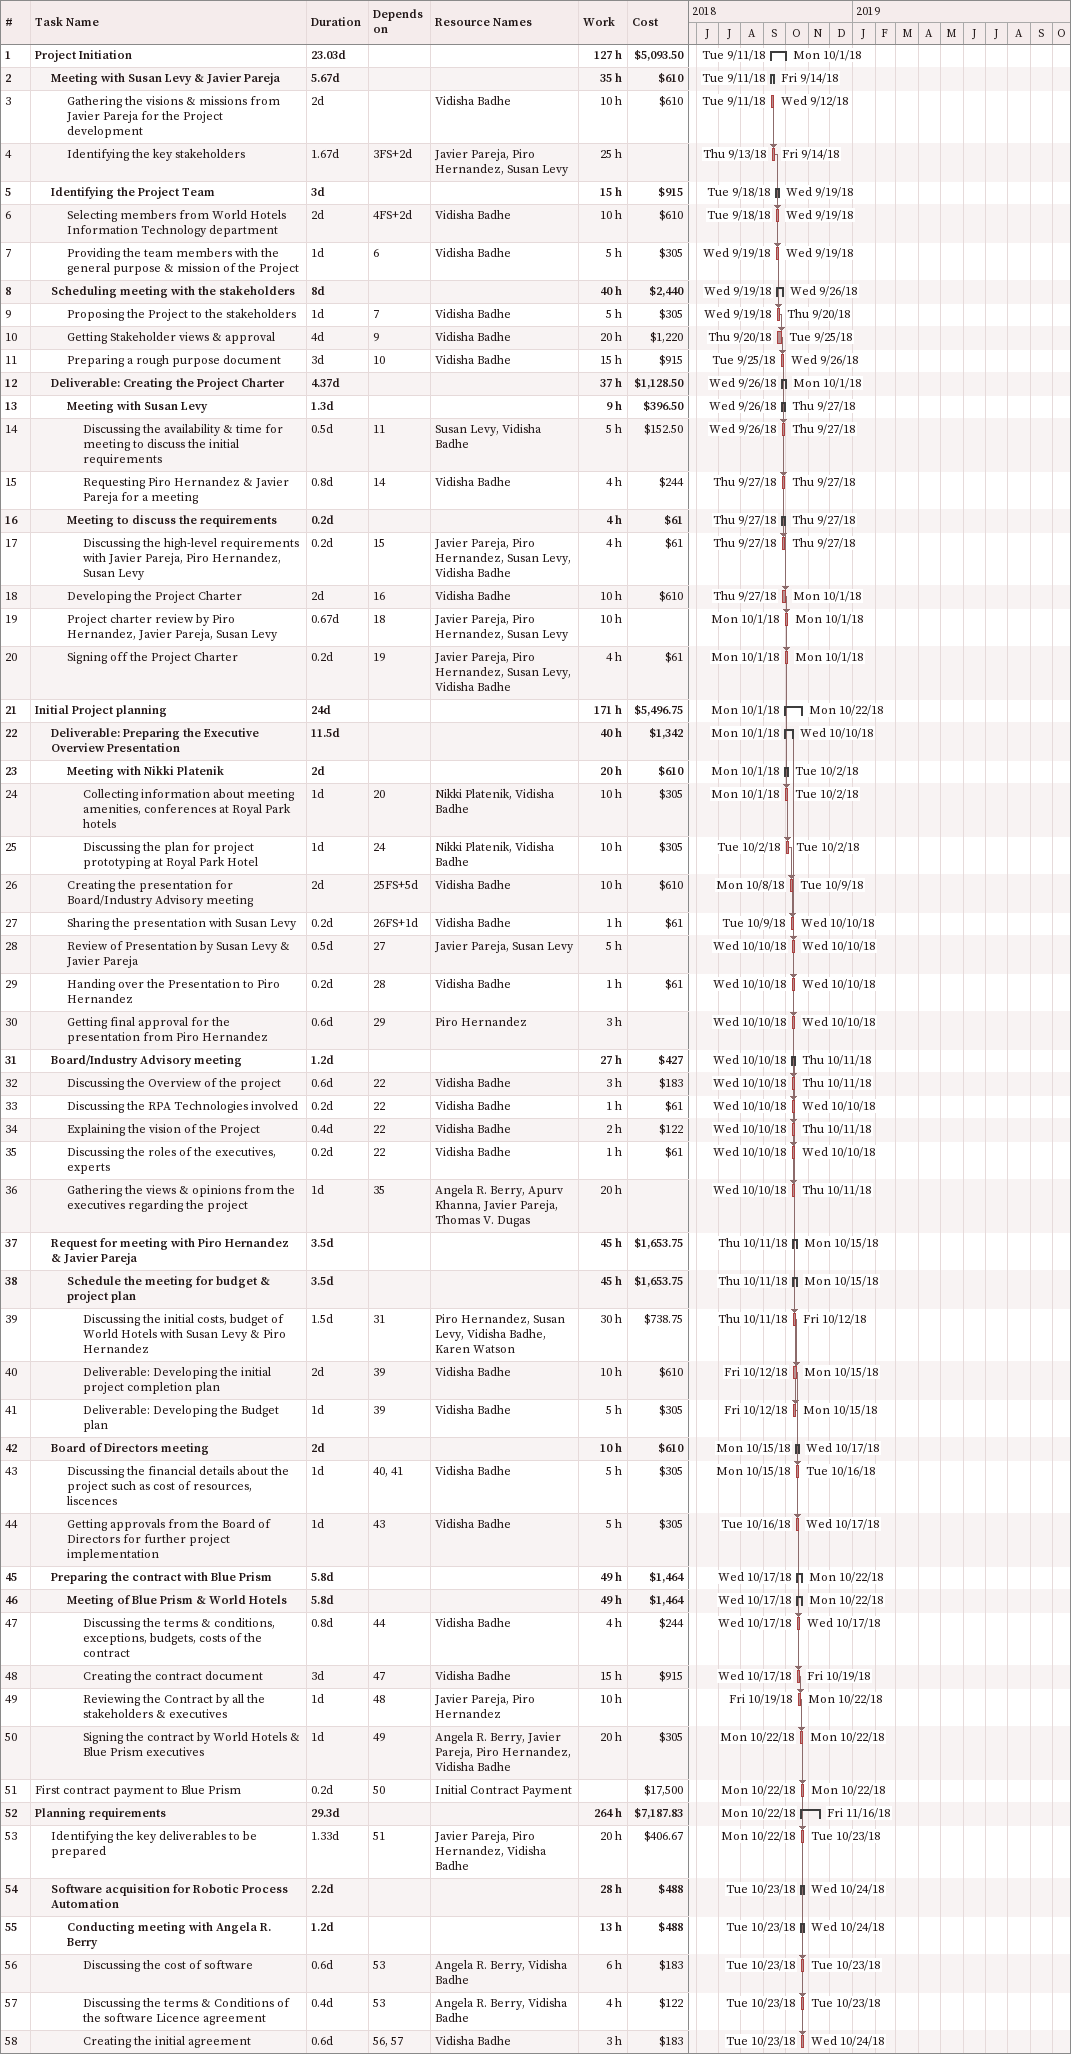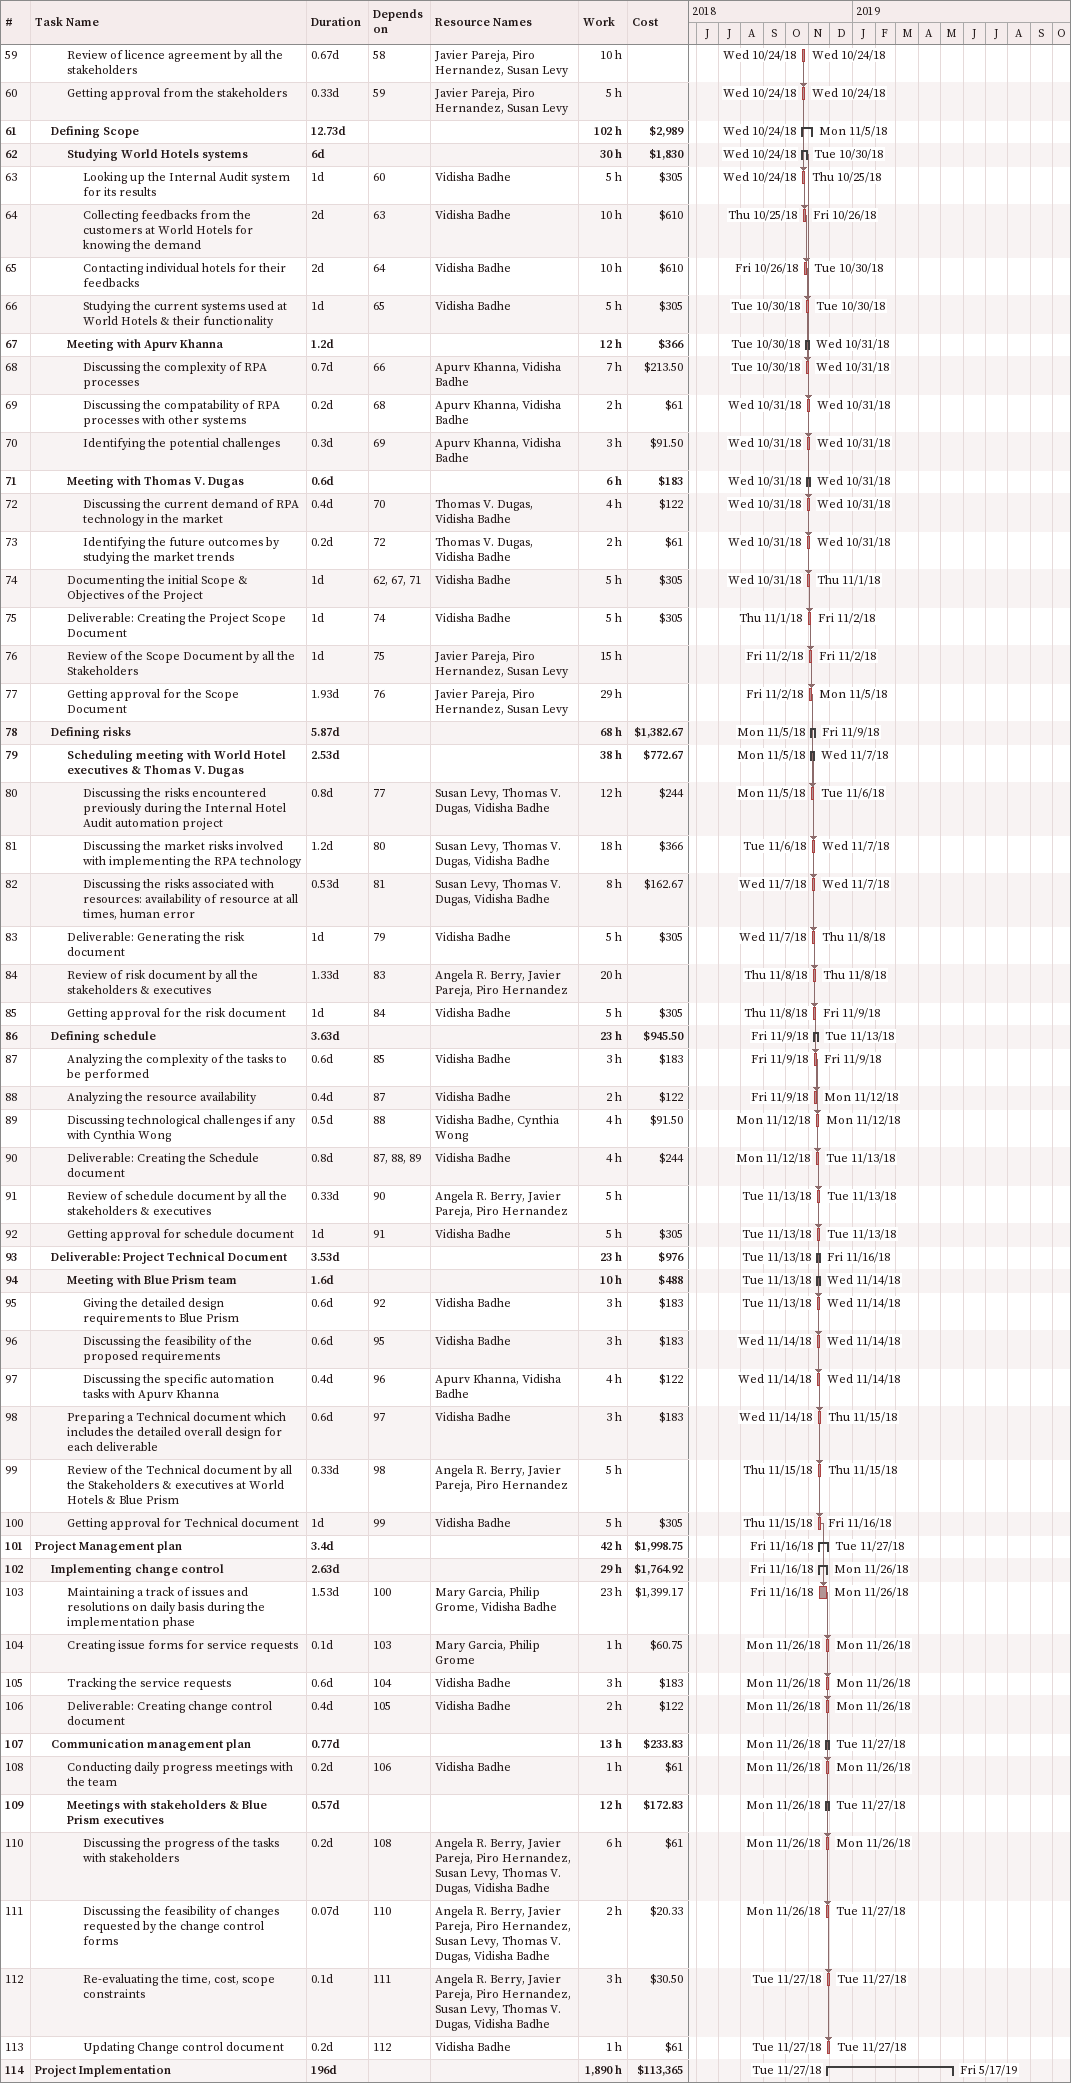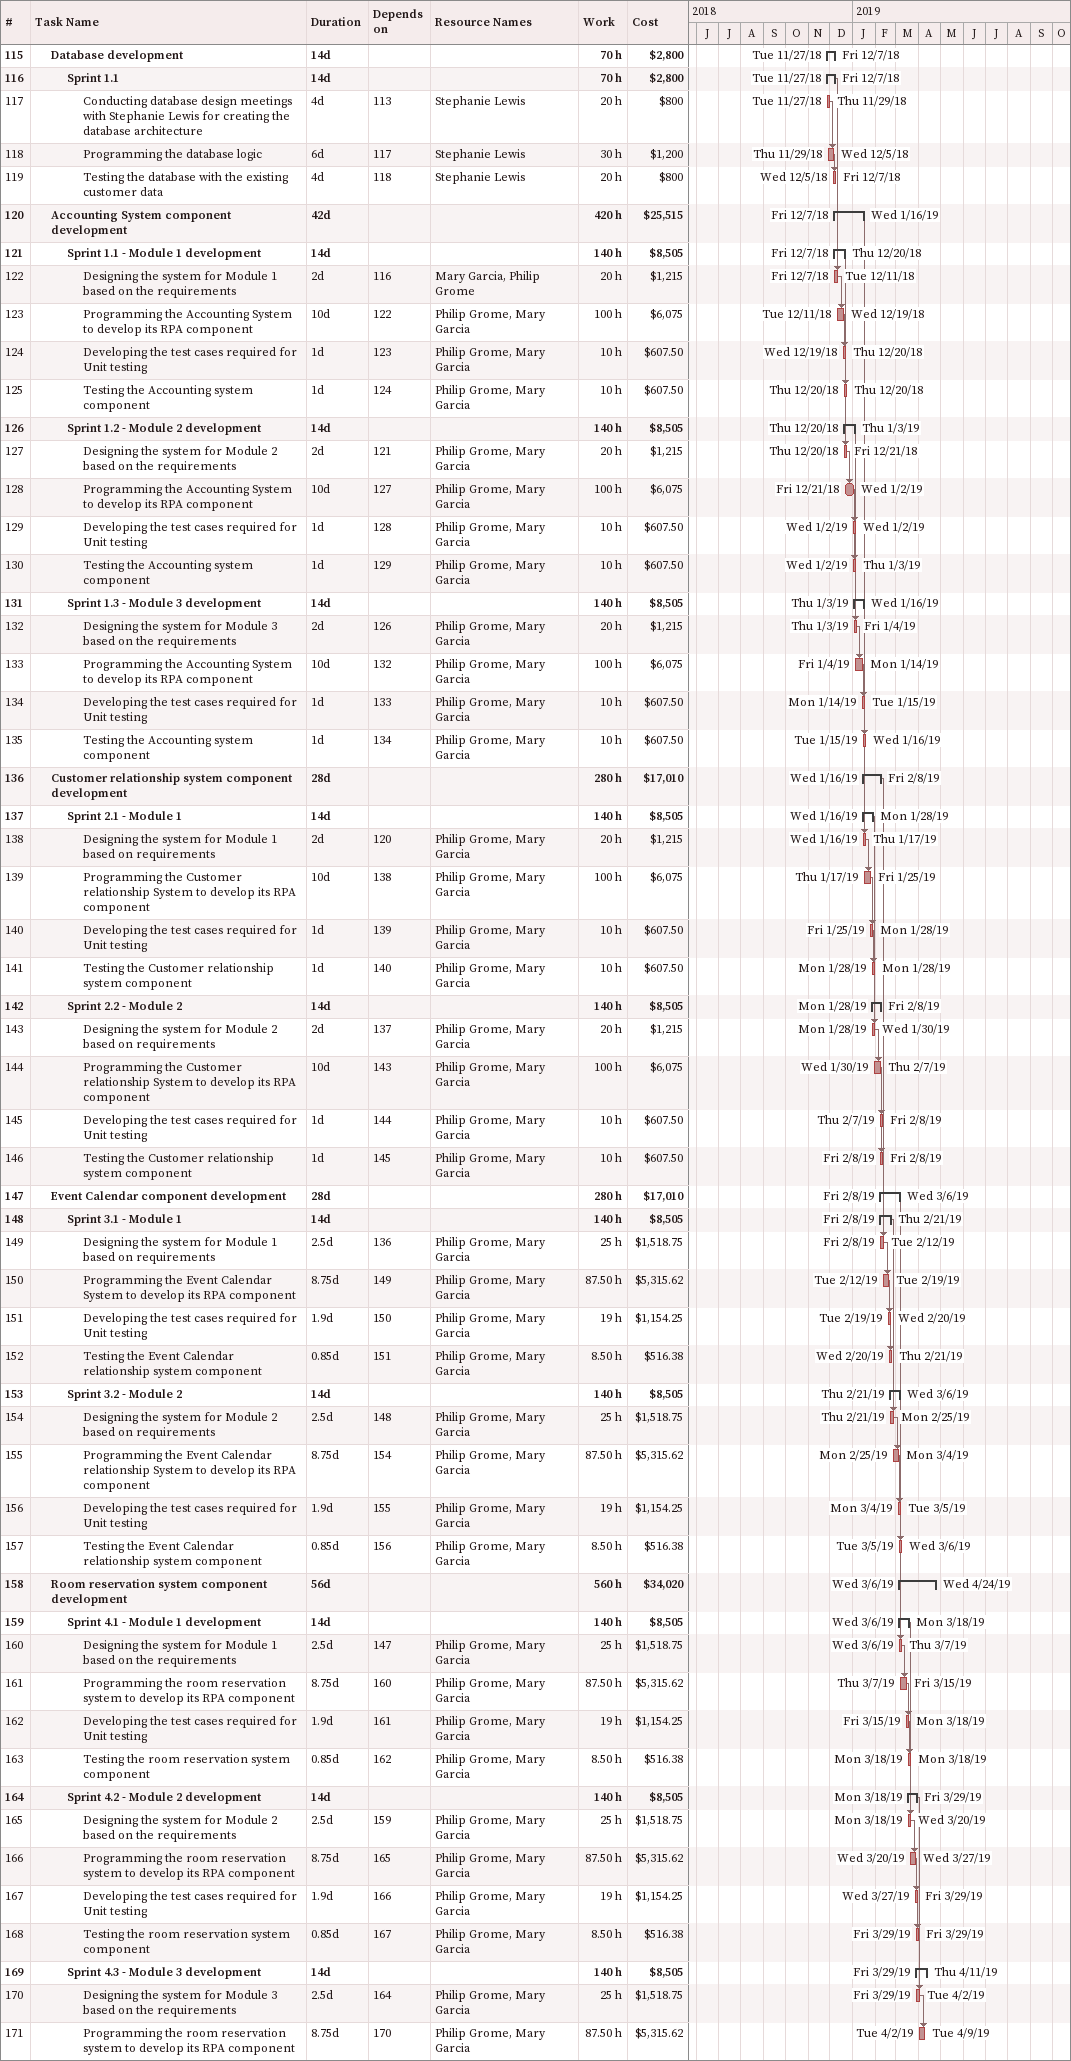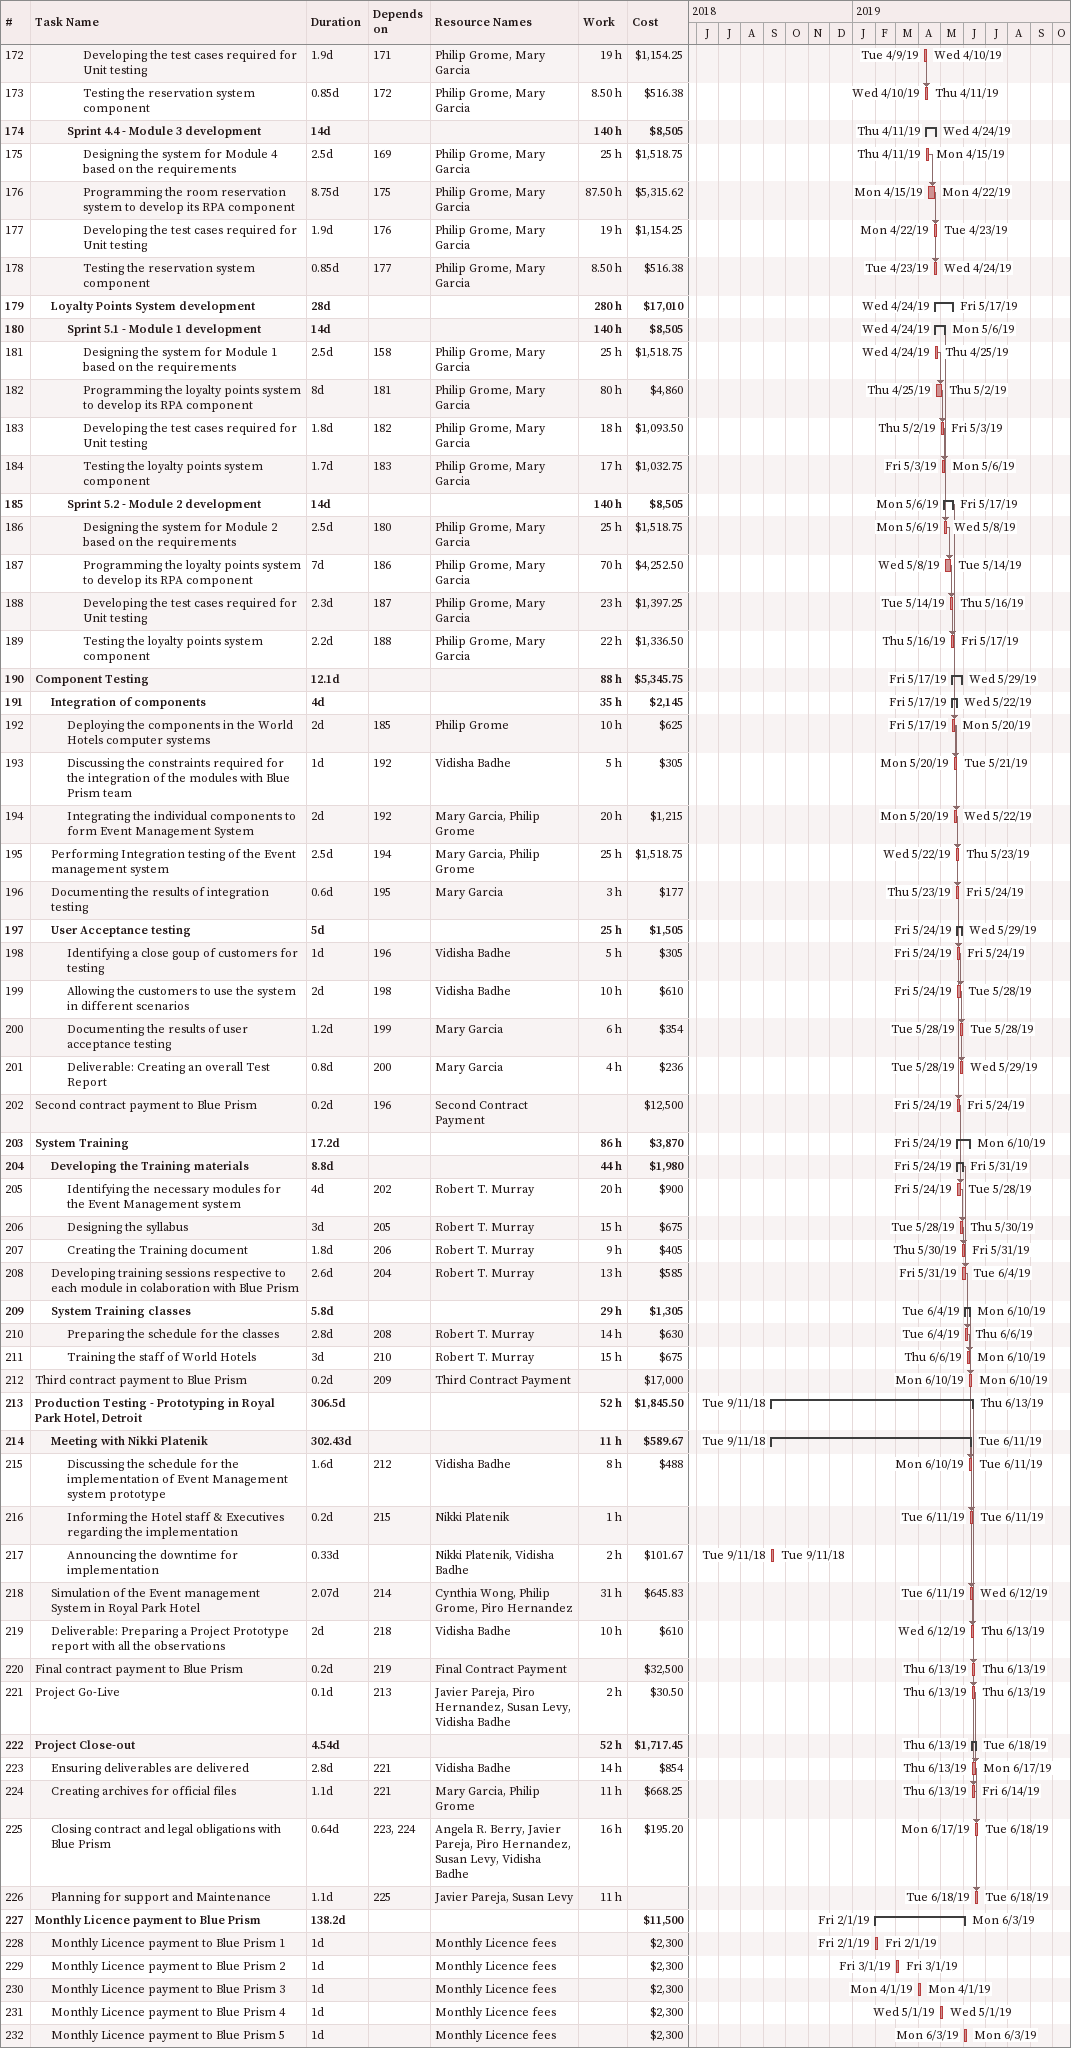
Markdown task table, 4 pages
| ID | Level | Task | Duration | Start | Finish | Predecessors | Resources | Work (h) | Cost ($) |
|---|---|---|---|---|---|---|---|---|---|
| 1 | 1 | **Project Initiation** | 23.03d | 2018-09-11 | 2018-10-01 |  |  | 127 | 5093.50 |
| 2 | 2 | **Meeting with Susan Levy & Javier Pareja** | 5.67d | 2018-09-11 | 2018-09-14 |  |  | 35 | 610 |
| 3 | 3 | Gathering the visions & missions from Javier Pareja for the Project development | 2d | 2018-09-11 | 2018-09-12 |  | Vidisha Badhe | 10 | 610 |
| 4 | 3 | Identifying the key stakeholders | 1.67d | 2018-09-13 | 2018-09-14 | 3FS+2d | Javier Pareja, Piro Hernandez, Susan Levy | 25 |  |
| 5 | 2 | **Identifying the Project Team** | 3d | 2018-09-18 | 2018-09-19 |  |  | 15 | 915 |
| 6 | 3 | Selecting members from World Hotels Information Technology department | 2d | 2018-09-18 | 2018-09-19 | 4FS+2d | Vidisha Badhe | 10 | 610 |
| 7 | 3 | Providing the team members with the general purpose & mission of the Project | 1d | 2018-09-19 | 2018-09-19 | 6 | Vidisha Badhe | 5 | 305 |
| 8 | 2 | **Scheduling meeting with the stakeholders** | 8d | 2018-09-19 | 2018-09-26 |  |  | 40 | 2440 |
| 9 | 3 | Proposing the Project to the stakeholders | 1d | 2018-09-19 | 2018-09-20 | 7 | Vidisha Badhe | 5 | 305 |
| 10 | 3 | Getting Stakeholder views & approval | 4d | 2018-09-20 | 2018-09-25 | 9 | Vidisha Badhe | 20 | 1220 |
| 11 | 3 | Preparing a rough purpose document | 3d | 2018-09-25 | 2018-09-26 | 10 | Vidisha Badhe | 15 | 915 |
| 12 | 2 | **Deliverable: Creating the Project Charter** | 4.37d | 2018-09-26 | 2018-10-01 |  |  | 37 | 1128.50 |
| 13 | 3 | **Meeting with Susan Levy** | 1.3d | 2018-09-26 | 2018-09-27 |  |  | 9 | 396.50 |
| 14 | 4 | Discussing the availability & time for meeting to discuss the initial requirements | 0.5d | 2018-09-26 | 2018-09-27 | 11 | Susan Levy, Vidisha Badhe | 5 | 152.50 |
| 15 | 4 | Requesting Piro Hernandez & Javier Pareja for a meeting | 0.8d | 2018-09-27 | 2018-09-27 | 14 | Vidisha Badhe | 4 | 244 |
| 16 | 3 | **Meeting to discuss the requirements** | 0.2d | 2018-09-27 | 2018-09-27 |  |  | 4 | 61 |
| 17 | 4 | Discussing the high-level requirements with Javier Pareja, Piro Hernandez, Susan Levy | 0.2d | 2018-09-27 | 2018-09-27 | 15 | Javier Pareja, Piro Hernandez, Susan Levy, Vidisha Badhe | 4 | 61 |
| 18 | 3 | Developing the Project Charter | 2d | 2018-09-27 | 2018-10-01 | 16 | Vidisha Badhe | 10 | 610 |
| 19 | 3 | Project charter review by Piro Hernandez, Javier Pareja, Susan Levy | 0.67d | 2018-10-01 | 2018-10-01 | 18 | Javier Pareja, Piro Hernandez, Susan Levy | 10 |  |
| 20 | 3 | Signing off the Project Charter | 0.2d | 2018-10-01 | 2018-10-01 | 19 | Javier Pareja, Piro Hernandez, Susan Levy, Vidisha Badhe | 4 | 61 |
| 21 | 1 | **Initial Project planning** | 24d | 2018-10-01 | 2018-10-22 |  |  | 171 | 5496.75 |
| 22 | 2 | **Deliverable: Preparing the Executive Overview Presentation** | 11.5d | 2018-10-01 | 2018-10-10 |  |  | 40 | 1342 |
| 23 | 3 | **Meeting with Nikki Platenik** | 2d | 2018-10-01 | 2018-10-02 |  |  | 20 | 610 |
| 24 | 4 | Collecting information about meeting amenities, conferences at Royal Park hotels | 1d | 2018-10-01 | 2018-10-02 | 20 | Nikki Platenik, Vidisha Badhe | 10 | 305 |
| 25 | 4 | Discussing the plan for project prototyping at Royal Park Hotel | 1d | 2018-10-02 | 2018-10-02 | 24 | Nikki Platenik, Vidisha Badhe | 10 | 305 |
| 26 | 3 | Creating the presentation for Board/Industry Advisory meeting | 2d | 2018-10-08 | 2018-10-09 | 25FS+5d | Vidisha Badhe | 10 | 610 |
| 27 | 3 | Sharing the presentation with Susan Levy | 0.2d | 2018-10-09 | 2018-10-10 | 26FS+1d | Vidisha Badhe | 1 | 61 |
| 28 | 3 | Review of Presentation by Susan Levy & Javier Pareja | 0.5d | 2018-10-10 | 2018-10-10 | 27 | Javier Pareja, Susan Levy | 5 |  |
| 29 | 3 | Handing over the Presentation to Piro Hernandez | 0.2d | 2018-10-10 | 2018-10-10 | 28 | Vidisha Badhe | 1 | 61 |
| 30 | 3 | Getting final approval for the presentation from Piro Hernandez | 0.6d | 2018-10-10 | 2018-10-10 | 29 | Piro Hernandez | 3 |  |
| 31 | 2 | **Board/Industry Advisory meeting** | 1.2d | 2018-10-10 | 2018-10-11 |  |  | 27 | 427 |
| 32 | 3 | Discussing the Overview of the project | 0.6d | 2018-10-10 | 2018-10-11 | 22 | Vidisha Badhe | 3 | 183 |
| 33 | 3 | Discussing the RPA Technologies involved | 0.2d | 2018-10-10 | 2018-10-10 | 22 | Vidisha Badhe | 1 | 61 |
| 34 | 3 | Explaining the vision of the Project | 0.4d | 2018-10-10 | 2018-10-11 | 22 | Vidisha Badhe | 2 | 122 |
| 35 | 3 | Discussing the roles of the executives, experts | 0.2d | 2018-10-10 | 2018-10-10 | 22 | Vidisha Badhe | 1 | 61 |
| 36 | 3 | Gathering the views & opinions from the executives regarding the project | 1d | 2018-10-10 | 2018-10-11 | 35 | Angela R. Berry, Apurv Khanna, Javier Pareja, Thomas V. Dugas | 20 |  |
| 37 | 2 | **Request for meeting with Piro Hernandez & Javier Pareja** | 3.5d | 2018-10-11 | 2018-10-15 |  |  | 45 | 1653.75 |
| 38 | 3 | **Schedule the meeting for budget & project plan** | 3.5d | 2018-10-11 | 2018-10-15 |  |  | 45 | 1653.75 |
| 39 | 4 | Discussing the initial costs, budget of World Hotels with Susan Levy & Piro Hernandez | 1.5d | 2018-10-11 | 2018-10-12 | 31 | Piro Hernandez, Susan Levy, Vidisha Badhe, Karen Watson | 30 | 738.75 |
| 40 | 4 | Deliverable: Developing the initial project completion plan | 2d | 2018-10-12 | 2018-10-15 | 39 | Vidisha Badhe | 10 | 610 |
| 41 | 4 | Deliverable: Developing the Budget plan | 1d | 2018-10-12 | 2018-10-15 | 39 | Vidisha Badhe | 5 | 305 |
| 42 | 2 | **Board of Directors meeting** | 2d | 2018-10-15 | 2018-10-17 |  |  | 10 | 610 |
| 43 | 3 | Discussing the financial details about the project such as cost of resources, liscences | 1d | 2018-10-15 | 2018-10-16 | 40, 41 | Vidisha Badhe | 5 | 305 |
| 44 | 3 | Getting approvals from the Board of Directors for further project implementation | 1d | 2018-10-16 | 2018-10-17 | 43 | Vidisha Badhe | 5 | 305 |
| 45 | 2 | **Preparing the contract with Blue Prism** | 5.8d | 2018-10-17 | 2018-10-22 |  |  | 49 | 1464 |
| 46 | 3 | **Meeting of Blue Prism & World Hotels** | 5.8d | 2018-10-17 | 2018-10-22 |  |  | 49 | 1464 |
| 47 | 4 | Discussing the terms & conditions, exceptions, budgets, costs of the contract | 0.8d | 2018-10-17 | 2018-10-17 | 44 | Vidisha Badhe | 4 | 244 |
| 48 | 4 | Creating the contract document | 3d | 2018-10-17 | 2018-10-19 | 47 | Vidisha Badhe | 15 | 915 |
| 49 | 4 | Reviewing the Contract by all the stakeholders & executives | 1d | 2018-10-19 | 2018-10-22 | 48 | Javier Pareja, Piro Hernandez | 10 |  |
| 50 | 4 | Signing the contract by World Hotels & Blue Prism executives | 1d | 2018-10-22 | 2018-10-22 | 49 | Angela R. Berry, Javier Pareja, Piro Hernandez, Vidisha Badhe | 20 | 305 |
| 51 | 1 | First contract payment to Blue Prism | 0.2d | 2018-10-22 | 2018-10-22 | 50 | Initial Contract Payment |  | 17500 |
| 52 | 1 | **Planning requirements** | 29.3d | 2018-10-22 | 2018-11-16 |  |  | 264 | 7187.83 |
| 53 | 2 | Identifying the key deliverables to be prepared | 1.33d | 2018-10-22 | 2018-10-23 | 51 | Javier Pareja, Piro Hernandez, Vidisha Badhe | 20 | 406.67 |
| 54 | 2 | **Software acquisition for Robotic Process Automation** | 2.2d | 2018-10-23 | 2018-10-24 |  |  | 28 | 488 |
| 55 | 3 | **Conducting meeting with Angela R. Berry** | 1.2d | 2018-10-23 | 2018-10-24 |  |  | 13 | 488 |
| 56 | 4 | Discussing the cost of software | 0.6d | 2018-10-23 | 2018-10-23 | 53 | Angela R. Berry, Vidisha Badhe | 6 | 183 |
| 57 | 4 | Discussing the terms & Conditions of the software Licence agreement | 0.4d | 2018-10-23 | 2018-10-23 | 53 | Angela R. Berry, Vidisha Badhe | 4 | 122 |
| 58 | 4 | Creating the initial agreement | 0.6d | 2018-10-23 | 2018-10-24 | 56, 57 | Vidisha Badhe | 3 | 183 |
| 59 | 3 | Review of licence agreement by all the stakeholders | 0.67d | 2018-10-24 | 2018-10-24 | 58 | Javier Pareja, Piro Hernandez, Susan Levy | 10 |  |
| 60 | 3 | Getting approval from the stakeholders | 0.33d | 2018-10-24 | 2018-10-24 | 59 | Javier Pareja, Piro Hernandez, Susan Levy | 5 |  |
| 61 | 2 | **Defining Scope** | 12.73d | 2018-10-24 | 2018-11-05 |  |  | 102 | 2989 |
| 62 | 3 | **Studying World Hotels systems** | 6d | 2018-10-24 | 2018-10-30 |  |  | 30 | 1830 |
| 63 | 4 | Looking up the Internal Audit system for its results | 1d | 2018-10-24 | 2018-10-25 | 60 | Vidisha Badhe | 5 | 305 |
| 64 | 4 | Collecting feedbacks from the customers at World Hotels for knowing the demand | 2d | 2018-10-25 | 2018-10-26 | 63 | Vidisha Badhe | 10 | 610 |
| 65 | 4 | Contacting individual hotels for their feedbacks | 2d | 2018-10-26 | 2018-10-30 | 64 | Vidisha Badhe | 10 | 610 |
| 66 | 4 | Studying the current systems used at World Hotels & their functionality | 1d | 2018-10-30 | 2018-10-30 | 65 | Vidisha Badhe | 5 | 305 |
| 67 | 3 | **Meeting with Apurv Khanna** | 1.2d | 2018-10-30 | 2018-10-31 |  |  | 12 | 366 |
| 68 | 4 | Discussing the complexity of RPA processes | 0.7d | 2018-10-30 | 2018-10-31 | 66 | Apurv Khanna, Vidisha Badhe | 7 | 213.50 |
| 69 | 4 | Discussing the compatability of RPA processes with other systems | 0.2d | 2018-10-31 | 2018-10-31 | 68 | Apurv Khanna, Vidisha Badhe | 2 | 61 |
| 70 | 4 | Identifying the potential challenges | 0.3d | 2018-10-31 | 2018-10-31 | 69 | Apurv Khanna, Vidisha Badhe | 3 | 91.50 |
| 71 | 3 | **Meeting with Thomas V. Dugas** | 0.6d | 2018-10-31 | 2018-10-31 |  |  | 6 | 183 |
| 72 | 4 | Discussing the current demand of RPA technology in the market | 0.4d | 2018-10-31 | 2018-10-31 | 70 | Thomas V. Dugas, Vidisha Badhe | 4 | 122 |
| 73 | 4 | Identifying the future outcomes by studying the market trends | 0.2d | 2018-10-31 | 2018-10-31 | 72 | Thomas V. Dugas, Vidisha Badhe | 2 | 61 |
| 74 | 3 | Documenting the initial Scope & Objectives of the Project | 1d | 2018-10-31 | 2018-11-01 | 62, 67, 71 | Vidisha Badhe | 5 | 305 |
| 75 | 3 | Deliverable: Creating the Project Scope Document | 1d | 2018-11-01 | 2018-11-02 | 74 | Vidisha Badhe | 5 | 305 |
| 76 | 3 | Review of the Scope Document by all the Stakeholders | 1d | 2018-11-02 | 2018-11-02 | 75 | Javier Pareja, Piro Hernandez, Susan Levy | 15 |  |
| 77 | 3 | Getting approval for the Scope Document | 1.93d | 2018-11-02 | 2018-11-05 | 76 | Javier Pareja, Piro Hernandez, Susan Levy | 29 |  |
| 78 | 2 | **Defining risks** | 5.87d | 2018-11-05 | 2018-11-09 |  |  | 68 | 1382.67 |
| 79 | 3 | **Scheduling meeting with World Hotel executives & Thomas V. Dugas** | 2.53d | 2018-11-05 | 2018-11-07 |  |  | 38 | 772.67 |
| 80 | 4 | Discussing the risks encountered previously during the Internal Hotel Audit automation project | 0.8d | 2018-11-05 | 2018-11-06 | 77 | Susan Levy, Thomas V. Dugas, Vidisha Badhe | 12 | 244 |
| 81 | 4 | Discussing the market risks involved with implementing the RPA technology | 1.2d | 2018-11-06 | 2018-11-07 | 80 | Susan Levy, Thomas V. Dugas, Vidisha Badhe | 18 | 366 |
| 82 | 4 | Discussing the risks associated with resources: availability of resource at all times, human error | 0.53d | 2018-11-07 | 2018-11-07 | 81 | Susan Levy, Thomas V. Dugas, Vidisha Badhe | 8 | 162.67 |
| 83 | 3 | Deliverable: Generating the risk document | 1d | 2018-11-07 | 2018-11-08 | 79 | Vidisha Badhe | 5 | 305 |
| 84 | 3 | Review of risk document by all the stakeholders & executives | 1.33d | 2018-11-08 | 2018-11-08 | 83 | Angela R. Berry, Javier Pareja, Piro Hernandez | 20 |  |
| 85 | 3 | Getting approval for the risk document | 1d | 2018-11-08 | 2018-11-09 | 84 | Vidisha Badhe | 5 | 305 |
| 86 | 2 | **Defining schedule** | 3.63d | 2018-11-09 | 2018-11-13 |  |  | 23 | 945.50 |
| 87 | 3 | Analyzing the complexity of the tasks to be performed | 0.6d | 2018-11-09 | 2018-11-09 | 85 | Vidisha Badhe | 3 | 183 |
| 88 | 3 | Analyzing the resource availability | 0.4d | 2018-11-09 | 2018-11-12 | 87 | Vidisha Badhe | 2 | 122 |
| 89 | 3 | Discussing technological challenges if any with Cynthia Wong | 0.5d | 2018-11-12 | 2018-11-12 | 88 | Vidisha Badhe, Cynthia Wong | 4 | 91.50 |
| 90 | 3 | Deliverable: Creating the Schedule document | 0.8d | 2018-11-12 | 2018-11-13 | 87, 88, 89 | Vidisha Badhe | 4 | 244 |
| 91 | 3 | Review of schedule document by all the stakeholders & executives | 0.33d | 2018-11-13 | 2018-11-13 | 90 | Angela R. Berry, Javier Pareja, Piro Hernandez | 5 |  |
| 92 | 3 | Getting approval for schedule document | 1d | 2018-11-13 | 2018-11-13 | 91 | Vidisha Badhe | 5 | 305 |
| 93 | 2 | **Deliverable: Project Technical Document** | 3.53d | 2018-11-13 | 2018-11-16 |  |  | 23 | 976 |
| 94 | 3 | **Meeting with Blue Prism team** | 1.6d | 2018-11-13 | 2018-11-14 |  |  | 10 | 488 |
| 95 | 4 | Giving the detailed design requirements to Blue Prism | 0.6d | 2018-11-13 | 2018-11-14 | 92 | Vidisha Badhe | 3 | 183 |
| 96 | 4 | Discussing the feasibility of the proposed requirements | 0.6d | 2018-11-14 | 2018-11-14 | 95 | Vidisha Badhe | 3 | 183 |
| 97 | 4 | Discussing the specific automation tasks with Apurv Khanna | 0.4d | 2018-11-14 | 2018-11-14 | 96 | Apurv Khanna, Vidisha Badhe | 4 | 122 |
| 98 | 3 | Preparing a Technical document which includes the detailed overall design for each deliverable | 0.6d | 2018-11-14 | 2018-11-15 | 97 | Vidisha Badhe | 3 | 183 |
| 99 | 3 | Review of the Technical document by all the Stakeholders & executives at World Hotels & Blue Prism | 0.33d | 2018-11-15 | 2018-11-15 | 98 | Angela R. Berry, Javier Pareja, Piro Hernandez | 5 |  |
| 100 | 3 | Getting approval for Technical document | 1d | 2018-11-15 | 2018-11-16 | 99 | Vidisha Badhe | 5 | 305 |
| 101 | 1 | **Project Management plan** | 3.4d | 2018-11-16 | 2018-11-27 |  |  | 42 | 1998.75 |
| 102 | 2 | **Implementing change control** | 2.63d | 2018-11-16 | 2018-11-26 |  |  | 29 | 1764.92 |
| 103 | 3 | Maintaining a track of issues and resolutions on daily basis during the implementation phase | 1.53d | 2018-11-16 | 2018-11-26 | 100 | Mary Garcia, Philip Grome, Vidisha Badhe | 23 | 1399.17 |
| 104 | 3 | Creating issue forms for service requests | 0.1d | 2018-11-26 | 2018-11-26 | 103 | Mary Garcia, Philip Grome | 1 | 60.75 |
| 105 | 3 | Tracking the service requests | 0.6d | 2018-11-26 | 2018-11-26 | 104 | Vidisha Badhe | 3 | 183 |
| 106 | 3 | Deliverable: Creating change control document | 0.4d | 2018-11-26 | 2018-11-26 | 105 | Vidisha Badhe | 2 | 122 |
| 107 | 2 | **Communication management plan** | 0.77d | 2018-11-26 | 2018-11-27 |  |  | 13 | 233.83 |
| 108 | 3 | Conducting daily progress meetings with the team | 0.2d | 2018-11-26 | 2018-11-26 | 106 | Vidisha Badhe | 1 | 61 |
| 109 | 3 | **Meetings with stakeholders & Blue Prism executives** | 0.57d | 2018-11-26 | 2018-11-27 |  |  | 12 | 172.83 |
| 110 | 4 | Discussing the progress of the tasks with stakeholders | 0.2d | 2018-11-26 | 2018-11-26 | 108 | Angela R. Berry, Javier Pareja, Piro Hernandez, Susan Levy, Thomas V. Dugas, Vidisha Badhe | 6 | 61 |
| 111 | 4 | Discussing the feasibility of changes requested by the change control forms | 0.07d | 2018-11-26 | 2018-11-27 | 110 | Angela R. Berry, Javier Pareja, Piro Hernandez, Susan Levy, Thomas V. Dugas, Vidisha Badhe | 2 | 20.33 |
| 112 | 4 | Re-evaluating the time, cost, scope constraints | 0.1d | 2018-11-27 | 2018-11-27 | 111 | Angela R. Berry, Javier Pareja, Piro Hernandez, Susan Levy, Thomas V. Dugas, Vidisha Badhe | 3 | 30.50 |
| 113 | 4 | Updating Change control document | 0.2d | 2018-11-27 | 2018-11-27 | 112 | Vidisha Badhe | 1 | 61 |
| 114 | 1 | **Project Implementation** | 196d | 2018-11-27 | 2019-05-17 |  |  | 1890 | 113365 |
| 115 | 2 | **Database development** | 14d | 2018-11-27 | 2018-12-07 |  |  | 70 | 2800 |
| 116 | 3 | **Sprint 1.1** | 14d | 2018-11-27 | 2018-12-07 |  |  | 70 | 2800 |
| 117 | 4 | Conducting database design meetings with Stephanie Lewis for creating the database architecture | 4d | 2018-11-27 | 2018-11-29 | 113 | Stephanie Lewis | 20 | 800 |
| 118 | 4 | Programming the database logic | 6d | 2018-11-29 | 2018-12-05 | 117 | Stephanie Lewis | 30 | 1200 |
| 119 | 4 | Testing the database with the existing customer data | 4d | 2018-12-05 | 2018-12-07 | 118 | Stephanie Lewis | 20 | 800 |
| 120 | 2 | **Accounting System component development** | 42d | 2018-12-07 | 2019-01-16 |  |  | 420 | 25515 |
| 121 | 3 | **Sprint 1.1 - Module 1 development** | 14d | 2018-12-07 | 2018-12-20 |  |  | 140 | 8505 |
| 122 | 4 | Designing the system for Module 1 based on the requirements | 2d | 2018-12-07 | 2018-12-11 | 116 | Mary Garcia, Philip Grome | 20 | 1215 |
| 123 | 4 | Programming the Accounting System to develop its RPA component | 10d | 2018-12-11 | 2018-12-19 | 122 | Philip Grome, Mary Garcia | 100 | 6075 |
| 124 | 4 | Developing the test cases required for Unit testing | 1d | 2018-12-19 | 2018-12-20 | 123 | Philip Grome, Mary Garcia | 10 | 607.50 |
| 125 | 4 | Testing the Accounting system component | 1d | 2018-12-20 | 2018-12-20 | 124 | Philip Grome, Mary Garcia | 10 | 607.50 |
| 126 | 3 | **Sprint 1.2 - Module 2 development** | 14d | 2018-12-20 | 2019-01-03 |  |  | 140 | 8505 |
| 127 | 4 | Designing the system for Module 2 based on the requirements | 2d | 2018-12-20 | 2018-12-21 | 121 | Philip Grome, Mary Garcia | 20 | 1215 |
| 128 | 4 | Programming the Accounting System to develop its RPA component | 10d | 2018-12-21 | 2019-01-02 | 127 | Philip Grome, Mary Garcia | 100 | 6075 |
| 129 | 4 | Developing the test cases required for Unit testing | 1d | 2019-01-02 | 2019-01-02 | 128 | Philip Grome, Mary Garcia | 10 | 607.50 |
| 130 | 4 | Testing the Accounting system component | 1d | 2019-01-02 | 2019-01-03 | 129 | Philip Grome, Mary Garcia | 10 | 607.50 |
| 131 | 3 | **Sprint 1.3 - Module 3 development** | 14d | 2019-01-03 | 2019-01-16 |  |  | 140 | 8505 |
| 132 | 4 | Designing the system for Module 3 based on the requirements | 2d | 2019-01-03 | 2019-01-04 | 126 | Philip Grome, Mary Garcia | 20 | 1215 |
| 133 | 4 | Programming the Accounting System to develop its RPA component | 10d | 2019-01-04 | 2019-01-14 | 132 | Philip Grome, Mary Garcia | 100 | 6075 |
| 134 | 4 | Developing the test cases required for Unit testing | 1d | 2019-01-14 | 2019-01-15 | 133 | Philip Grome, Mary Garcia | 10 | 607.50 |
| 135 | 4 | Testing the Accounting system component | 1d | 2019-01-15 | 2019-01-16 | 134 | Philip Grome, Mary Garcia | 10 | 607.50 |
| 136 | 2 | **Customer relationship system component development** | 28d | 2019-01-16 | 2019-02-08 |  |  | 280 | 17010 |
| 137 | 3 | **Sprint 2.1 - Module 1** | 14d | 2019-01-16 | 2019-01-28 |  |  | 140 | 8505 |
| 138 | 4 | Designing the system for Module 1 based on requirements | 2d | 2019-01-16 | 2019-01-17 | 120 | Philip Grome, Mary Garcia | 20 | 1215 |
| 139 | 4 | Programming the Customer relationship System to develop its RPA component | 10d | 2019-01-17 | 2019-01-25 | 138 | Philip Grome, Mary Garcia | 100 | 6075 |
| 140 | 4 | Developing the test cases required for Unit testing | 1d | 2019-01-25 | 2019-01-28 | 139 | Philip Grome, Mary Garcia | 10 | 607.50 |
| 141 | 4 | Testing the Customer relationship system component | 1d | 2019-01-28 | 2019-01-28 | 140 | Philip Grome, Mary Garcia | 10 | 607.50 |
| 142 | 3 | **Sprint 2.2 - Module 2** | 14d | 2019-01-28 | 2019-02-08 |  |  | 140 | 8505 |
| 143 | 4 | Designing the system for Module 2 based on requirements | 2d | 2019-01-28 | 2019-01-30 | 137 | Philip Grome, Mary Garcia | 20 | 1215 |
| 144 | 4 | Programming the Customer relationship System to develop its RPA component | 10d | 2019-01-30 | 2019-02-07 | 143 | Philip Grome, Mary Garcia | 100 | 6075 |
| 145 | 4 | Developing the test cases required for Unit testing | 1d | 2019-02-07 | 2019-02-08 | 144 | Philip Grome, Mary Garcia | 10 | 607.50 |
| 146 | 4 | Testing the Customer relationship system component | 1d | 2019-02-08 | 2019-02-08 | 145 | Philip Grome, Mary Garcia | 10 | 607.50 |
| 147 | 2 | **Event Calendar component development** | 28d | 2019-02-08 | 2019-03-06 |  |  | 280 | 17010 |
| 148 | 3 | **Sprint 3.1 - Module 1** | 14d | 2019-02-08 | 2019-02-21 |  |  | 140 | 8505 |
| 149 | 4 | Designing the system for Module 1 based on requirements | 2.5d | 2019-02-08 | 2019-02-12 | 136 | Philip Grome, Mary Garcia | 25 | 1518.75 |
| 150 | 4 | Programming the Event Calendar System to develop its RPA component | 8.75d | 2019-02-12 | 2019-02-19 | 149 | Philip Grome, Mary Garcia | 87.50 | 5315.62 |
| 151 | 4 | Developing the test cases required for Unit testing | 1.9d | 2019-02-19 | 2019-02-20 | 150 | Philip Grome, Mary Garcia | 19 | 1154.25 |
| 152 | 4 | Testing the Event Calendar relationship system component | 0.85d | 2019-02-20 | 2019-02-21 | 151 | Philip Grome, Mary Garcia | 8.50 | 516.38 |
| 153 | 3 | **Sprint 3.2 - Module 2** | 14d | 2019-02-21 | 2019-03-06 |  |  | 140 | 8505 |
| 154 | 4 | Designing the system for Module 2 based on requirements | 2.5d | 2019-02-21 | 2019-02-25 | 148 | Philip Grome, Mary Garcia | 25 | 1518.75 |
| 155 | 4 | Programming the Event Calendar relationship System to develop its RPA component | 8.75d | 2019-02-25 | 2019-03-04 | 154 | Philip Grome, Mary Garcia | 87.50 | 5315.62 |
| 156 | 4 | Developing the test cases required for Unit testing | 1.9d | 2019-03-04 | 2019-03-05 | 155 | Philip Grome, Mary Garcia | 19 | 1154.25 |
| 157 | 4 | Testing the Event Calendar relationship system component | 0.85d | 2019-03-05 | 2019-03-06 | 156 | Philip Grome, Mary Garcia | 8.50 | 516.38 |
| 158 | 2 | **Room reservation system component development** | 56d | 2019-03-06 | 2019-04-24 |  |  | 560 | 34020 |
| 159 | 3 | **Sprint 4.1 - Module 1 development** | 14d | 2019-03-06 | 2019-03-18 |  |  | 140 | 8505 |
| 160 | 4 | Designing the system for Module 1 based on the requirements | 2.5d | 2019-03-06 | 2019-03-07 | 147 | Philip Grome, Mary Garcia | 25 | 1518.75 |
| 161 | 4 | Programming the room reservation system to develop its RPA component | 8.75d | 2019-03-07 | 2019-03-15 | 160 | Philip Grome, Mary Garcia | 87.50 | 5315.62 |
| 162 | 4 | Developing the test cases required for Unit testing | 1.9d | 2019-03-15 | 2019-03-18 | 161 | Philip Grome, Mary Garcia | 19 | 1154.25 |
| 163 | 4 | Testing the room reservation system component | 0.85d | 2019-03-18 | 2019-03-18 | 162 | Philip Grome, Mary Garcia | 8.50 | 516.38 |
| 164 | 3 | **Sprint 4.2 - Module 2 development** | 14d | 2019-03-18 | 2019-03-29 |  |  | 140 | 8505 |
| 165 | 4 | Designing the system for Module 2 based on the requirements | 2.5d | 2019-03-18 | 2019-03-20 | 159 | Philip Grome, Mary Garcia | 25 | 1518.75 |
| 166 | 4 | Programming the room reservation system to develop its RPA component | 8.75d | 2019-03-20 | 2019-03-27 | 165 | Philip Grome, Mary Garcia | 87.50 | 5315.62 |
| 167 | 4 | Developing the test cases required for Unit testing | 1.9d | 2019-03-27 | 2019-03-29 | 166 | Philip Grome, Mary Garcia | 19 | 1154.25 |
| 168 | 4 | Testing the room reservation system component | 0.85d | 2019-03-29 | 2019-03-29 | 167 | Philip Grome, Mary Garcia | 8.50 | 516.38 |
| 169 | 3 | **Sprint 4.3 - Module 3 development** | 14d | 2019-03-29 | 2019-04-11 |  |  | 140 | 8505 |
| 170 | 4 | Designing the system for Module 3 based on the requirements | 2.5d | 2019-03-29 | 2019-04-02 | 164 | Philip Grome, Mary Garcia | 25 | 1518.75 |
| 171 | 4 | Programming the room reservation system to develop its RPA component | 8.75d | 2019-04-02 | 2019-04-09 | 170 | Philip Grome, Mary Garcia | 87.50 | 5315.62 |
| 172 | 4 | Developing the test cases required for Unit testing | 1.9d | 2019-04-09 | 2019-04-10 | 171 | Philip Grome, Mary Garcia | 19 | 1154.25 |
| 173 | 4 | Testing the reservation system component | 0.85d | 2019-04-10 | 2019-04-11 | 172 | Philip Grome, Mary Garcia | 8.50 | 516.38 |
| 174 | 3 | **Sprint 4.4 - Module 3 development** | 14d | 2019-04-11 | 2019-04-24 |  |  | 140 | 8505 |
| 175 | 4 | Designing the system for Module 4 based on the requirements | 2.5d | 2019-04-11 | 2019-04-15 | 169 | Philip Grome, Mary Garcia | 25 | 1518.75 |
| 176 | 4 | Programming the room reservation system to develop its RPA component | 8.75d | 2019-04-15 | 2019-04-22 | 175 | Philip Grome, Mary Garcia | 87.50 | 5315.62 |
| 177 | 4 | Developing the test cases required for Unit testing | 1.9d | 2019-04-22 | 2019-04-23 | 176 | Philip Grome, Mary Garcia | 19 | 1154.25 |
| 178 | 4 | Testing the reservation system component | 0.85d | 2019-04-23 | 2019-04-24 | 177 | Philip Grome, Mary Garcia | 8.50 | 516.38 |
| 179 | 2 | **Loyalty Points System development** | 28d | 2019-04-24 | 2019-05-17 |  |  | 280 | 17010 |
| 180 | 3 | **Sprint 5.1 - Module 1 development** | 14d | 2019-04-24 | 2019-05-06 |  |  | 140 | 8505 |
| 181 | 4 | Designing the system for Module 1 based on the requirements | 2.5d | 2019-04-24 | 2019-04-25 | 158 | Philip Grome, Mary Garcia | 25 | 1518.75 |
| 182 | 4 | Programming the loyalty points system to develop its RPA component | 8d | 2019-04-25 | 2019-05-02 | 181 | Philip Grome, Mary Garcia | 80 | 4860 |
| 183 | 4 | Developing the test cases required for Unit testing | 1.8d | 2019-05-02 | 2019-05-03 | 182 | Philip Grome, Mary Garcia | 18 | 1093.50 |
| 184 | 4 | Testing the loyalty points system component | 1.7d | 2019-05-03 | 2019-05-06 | 183 | Philip Grome, Mary Garcia | 17 | 1032.75 |
| 185 | 3 | **Sprint 5.2 - Module 2 development** | 14d | 2019-05-06 | 2019-05-17 |  |  | 140 | 8505 |
| 186 | 4 | Designing the system for Module 2 based on the requirements | 2.5d | 2019-05-06 | 2019-05-08 | 180 | Philip Grome, Mary Garcia | 25 | 1518.75 |
| 187 | 4 | Programming the loyalty points system to develop its RPA component | 7d | 2019-05-08 | 2019-05-14 | 186 | Philip Grome, Mary Garcia | 70 | 4252.50 |
| 188 | 4 | Developing the test cases required for Unit testing | 2.3d | 2019-05-14 | 2019-05-16 | 187 | Philip Grome, Mary Garcia | 23 | 1397.25 |
| 189 | 4 | Testing the loyalty points system component | 2.2d | 2019-05-16 | 2019-05-17 | 188 | Philip Grome, Mary Garcia | 22 | 1336.50 |
| 190 | 1 | **Component Testing** | 12.1d | 2019-05-17 | 2019-05-29 |  |  | 88 | 5345.75 |
| 191 | 2 | **Integration of components** | 4d | 2019-05-17 | 2019-05-22 |  |  | 35 | 2145 |
| 192 | 3 | Deploying the components in the World Hotels computer systems | 2d | 2019-05-17 | 2019-05-20 | 185 | Philip Grome | 10 | 625 |
| 193 | 3 | Discussing the constraints required for the integration of the modules with Blue Prism team | 1d | 2019-05-20 | 2019-05-21 | 192 | Vidisha Badhe | 5 | 305 |
| 194 | 3 | Integrating the individual components to form Event Management System | 2d | 2019-05-20 | 2019-05-22 | 192 | Mary Garcia, Philip Grome | 20 | 1215 |
| 195 | 2 | Performing Integration testing of the Event management system | 2.5d | 2019-05-22 | 2019-05-23 | 194 | Mary Garcia, Philip Grome | 25 | 1518.75 |
| 196 | 2 | Documenting the results of integration testing | 0.6d | 2019-05-23 | 2019-05-24 | 195 | Mary Garcia | 3 | 177 |
| 197 | 2 | **User Acceptance testing** | 5d | 2019-05-24 | 2019-05-29 |  |  | 25 | 1505 |
| 198 | 3 | Identifying a close goup of customers for testing | 1d | 2019-05-24 | 2019-05-24 | 196 | Vidisha Badhe | 5 | 305 |
| 199 | 3 | Allowing the customers to use the system in different scenarios | 2d | 2019-05-24 | 2019-05-28 | 198 | Vidisha Badhe | 10 | 610 |
| 200 | 3 | Documenting the results of user acceptance testing | 1.2d | 2019-05-28 | 2019-05-28 | 199 | Mary Garcia | 6 | 354 |
| 201 | 3 | Deliverable: Creating an overall Test Report | 0.8d | 2019-05-28 | 2019-05-29 | 200 | Mary Garcia | 4 | 236 |
| 202 | 1 | Second contract payment to Blue Prism | 0.2d | 2019-05-24 | 2019-05-24 | 196 | Second Contract Payment |  | 12500 |
| 203 | 1 | **System Training** | 17.2d | 2019-05-24 | 2019-06-10 |  |  | 86 | 3870 |
| 204 | 2 | **Developing the Training materials** | 8.8d | 2019-05-24 | 2019-05-31 |  |  | 44 | 1980 |
| 205 | 3 | Identifying the necessary modules for the Event Management system | 4d | 2019-05-24 | 2019-05-28 | 202 | Robert T. Murray | 20 | 900 |
| 206 | 3 | Designing the syllabus | 3d | 2019-05-28 | 2019-05-30 | 205 | Robert T. Murray | 15 | 675 |
| 207 | 3 | Creating the Training document | 1.8d | 2019-05-30 | 2019-05-31 | 206 | Robert T. Murray | 9 | 405 |
| 208 | 2 | Developing training sessions respective to each module in colaboration with Blue Prism | 2.6d | 2019-05-31 | 2019-06-04 | 204 | Robert T. Murray | 13 | 585 |
| 209 | 2 | **System Training classes** | 5.8d | 2019-06-04 | 2019-06-10 |  |  | 29 | 1305 |
| 210 | 3 | Preparing the schedule for the classes | 2.8d | 2019-06-04 | 2019-06-06 | 208 | Robert T. Murray | 14 | 630 |
| 211 | 3 | Training the staff of World Hotels | 3d | 2019-06-06 | 2019-06-10 | 210 | Robert T. Murray | 15 | 675 |
| 212 | 1 | Third contract payment to Blue Prism | 0.2d | 2019-06-10 | 2019-06-10 | 209 | Third Contract Payment |  | 17000 |
| 213 | 1 | **Production Testing - Prototyping in Royal Park Hotel, Detroit** | 306.5d | 2018-09-11 | 2019-06-13 |  |  | 52 | 1845.50 |
| 214 | 2 | **Meeting with Nikki Platenik** | 302.43d | 2018-09-11 | 2019-06-11 |  |  | 11 | 589.67 |
| 215 | 3 | Discussing the schedule for the implementation of Event Management system prototype | 1.6d | 2019-06-10 | 2019-06-11 | 212 | Vidisha Badhe | 8 | 488 |
| 216 | 3 | Informing the Hotel staff & Executives regarding the implementation | 0.2d | 2019-06-11 | 2019-06-11 | 215 | Nikki Platenik | 1 |  |
| 217 | 3 | Announcing the downtime for implementation | 0.33d | 2018-09-11 | 2018-09-11 |  | Nikki Platenik, Vidisha Badhe | 2 | 101.67 |
| 218 | 2 | Simulation of the Event management System in Royal Park Hotel | 2.07d | 2019-06-11 | 2019-06-12 | 214 | Cynthia Wong, Philip Grome, Piro Hernandez | 31 | 645.83 |
| 219 | 2 | Deliverable: Preparing a Project Prototype report with all the observations | 2d | 2019-06-12 | 2019-06-13 | 218 | Vidisha Badhe | 10 | 610 |
| 220 | 1 | Final contract payment to Blue Prism | 0.2d | 2019-06-13 | 2019-06-13 | 219 | Final Contract Payment |  | 32500 |
| 221 | 1 | Project Go-Live | 0.1d | 2019-06-13 | 2019-06-13 | 213 | Javier Pareja, Piro Hernandez, Susan Levy, Vidisha Badhe | 2 | 30.50 |
| 222 | 1 | **Project Close-out** | 4.54d | 2019-06-13 | 2019-06-18 |  |  | 52 | 1717.45 |
| 223 | 2 | Ensuring deliverables are delivered | 2.8d | 2019-06-13 | 2019-06-17 | 221 | Vidisha Badhe | 14 | 854 |
| 224 | 2 | Creating archives for official files | 1.1d | 2019-06-13 | 2019-06-14 | 221 | Mary Garcia, Philip Grome | 11 | 668.25 |
| 225 | 2 | Closing contract and legal obligations with Blue Prism | 0.64d | 2019-06-17 | 2019-06-18 | 223, 224 | Angela R. Berry, Javier Pareja, Piro Hernandez, Susan Levy, Vidisha Badhe | 16 | 195.20 |
| 226 | 2 | Planning for support and Maintenance | 1.1d | 2019-06-18 | 2019-06-18 | 225 | Javier Pareja, Susan Levy | 11 |  |
| 227 | 1 | **Monthly Licence payment to Blue Prism** | 138.2d | 2019-02-01 | 2019-06-03 |  |  |  | 11500 |
| 228 | 2 | Monthly Licence payment to Blue Prism 1 | 1d | 2019-02-01 | 2019-02-01 |  | Monthly Licence fees |  | 2300 |
| 229 | 2 | Monthly Licence payment to Blue Prism 2 | 1d | 2019-03-01 | 2019-03-01 |  | Monthly Licence fees |  | 2300 |
| 230 | 2 | Monthly Licence payment to Blue Prism 3 | 1d | 2019-04-01 | 2019-04-01 |  | Monthly Licence fees |  | 2300 |
| 231 | 2 | Monthly Licence payment to Blue Prism 4 | 1d | 2019-05-01 | 2019-05-01 |  | Monthly Licence fees |  | 2300 |
| 232 | 2 | Monthly Licence payment to Blue Prism 5 | 1d | 2019-06-03 | 2019-06-03 |  | Monthly Licence fees |  | 2300 |
